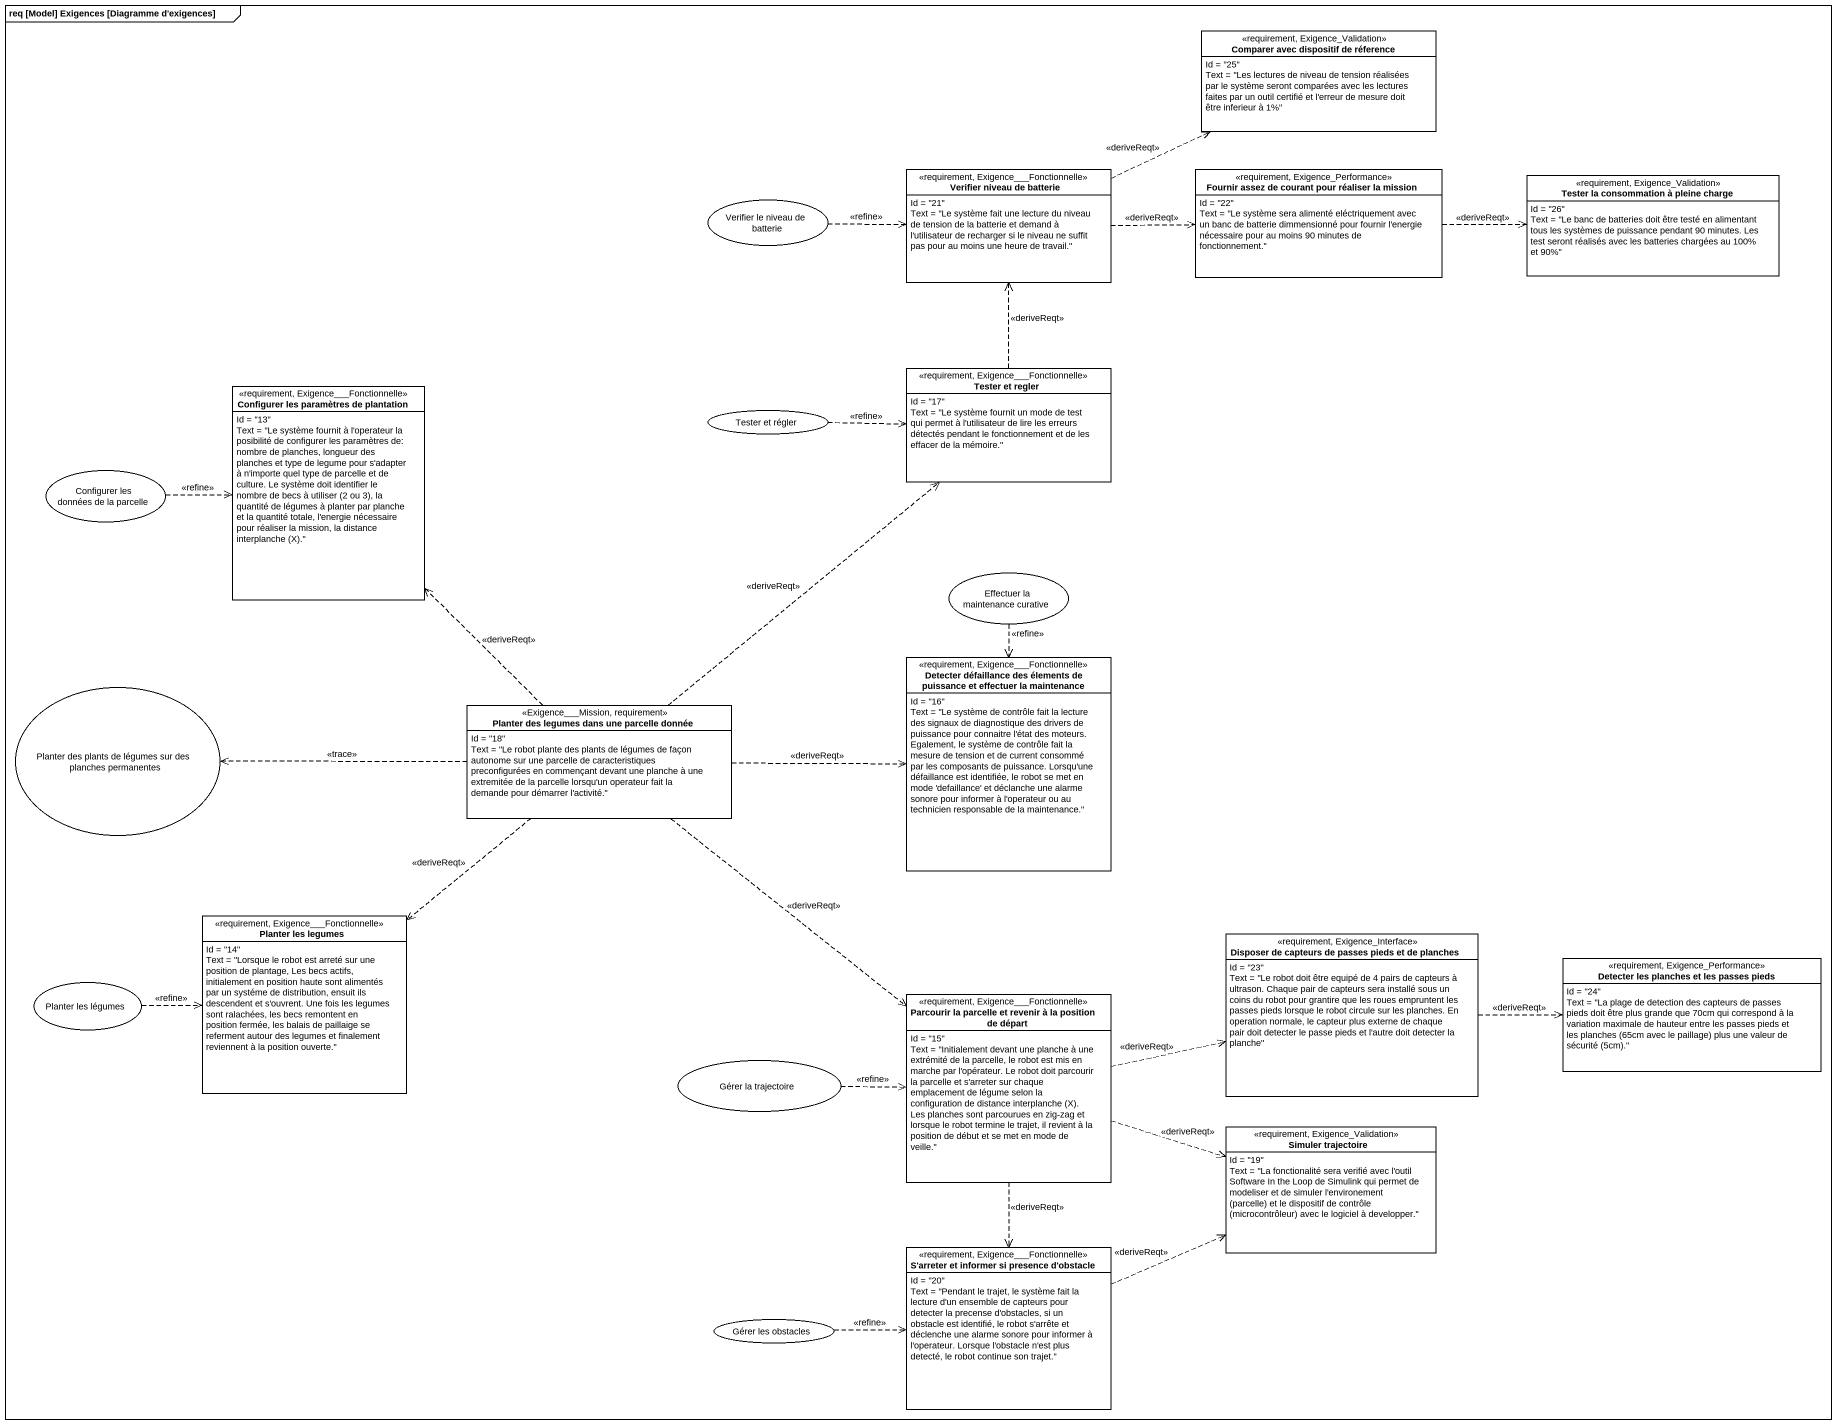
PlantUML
@startuml
mainframe req [Model] Exigences [Diagramme d'exigences]
allowmixing
hide circle
hide empty members
class "Comparer avec dispositif de réference" as Comparer_avec_dispositif_de <<requirement, Exigence_Validation>> {
  Id = "25"
  Text = "Les lectures de niveau de tension réalisées par le système seront comparées avec les lectures faites par un outil certifié et l'erreur de mesure doit être inferieur à 1%"
}
usecase "Verifier le niveau de batterie" as Verifier_le_niveau_de
class "Verifier niveau de batterie" as Verifier_niveau_de_batterie <<requirement, Exigence___Fonctionnelle>> {
  Id = "21"
  Text = "Le système fait une lecture du niveau de tension de la batterie et demand à l'utilisateur de recharger si le niveau ne suffit pas pour au moins une heure de travail."
}
class "Fournir assez de courant pour réaliser la mission" as Fournir_assez_de_courant <<requirement, Exigence_Performance>> {
  Id = "22"
  Text = "Le système sera alimenté eléctriquement avec un banc de batterie dimmensionné pour fournir l'energie nécessaire pour au moins 90 minutes de fonctionnement."
}
class "Tester la consommation à pleine charge" as Tester_la_consommation_à <<requirement, Exigence_Validation>> {
  Id = "26"
  Text = "Le banc de batteries doit être testé en alimentant tous les systèmes de puissance pendant 90 minutes. Les test seront réalisés avec les batteries chargées au 100% et 90%"
}
class "Configurer les paramètres de plantation" as Configurer_les_paramètres <<requirement, Exigence___Fonctionnelle>> {
  Id = "13"
  {field} Text = "Le système fournit à l'operateur la posibilité de configurer les paramètres de: nombre de planches, longueur des planches et type de legume pour s'adapter à n'importe quel type de parcelle et de culture. Le système doit identifier le nombre de becs à utiliser (2 ou 3), la quantité de légumes à planter par planche et la quantité totale, l'energie nécessaire pour réaliser la mission, la distance interplanche (X)."
}
class "Tester et regler" as Tester_et_regler <<requirement, Exigence___Fonctionnelle>> {
  Id = "17"
  Text = "Le système fournit un mode de test qui permet à l'utilisateur de lire les erreurs détectés pendant le fonctionnement et de les effacer de la mémoire."
}
usecase "Tester et régler" as Tester_et_régler
usecase "Configurer les données de la parcelle" as Configurer_les_données_de
usecase "Effectuer la maintenance curative" as Effectuer_la_maintenance
class "Detecter défaillance des élements de puissance et effectuer la maintenance" as Detecter_défaillance_des <<requirement, Exigence___Fonctionnelle>> {
  Id = "16"
  Text = "Le système de contrôle fait la lecture des signaux de diagnostique des drivers de puissance pour connaitre l'état des moteurs. Egalement, le système de contrôle fait la mesure de tension et de current consommé par les composants de puissance. Lorsqu'une défaillance est identifiée, le robot se met en mode 'defaillance' et déclanche une alarme sonore pour informer à l'operateur ou au technicien responsable de la maintenance."
}
usecase "Planter des plants de légumes sur des planches permanentes" as Planter_des_plants_de
class "Planter des legumes dans une parcelle donnée" as Planter_des_legumes_dans <<Exigence___Mission, requirement>> {
  Id = "18"
  Text = "Le robot plante des plants de légumes de façon autonome sur une parcelle de caracteristiques preconfigurées en commençant devant une planche à une extremitée de la parcelle lorsqu'un operateur fait la demande pour démarrer l'activité."
}
class "Planter les legumes" as Planter_les_legumes <<requirement, Exigence___Fonctionnelle>> {
  Id = "14"
  Text = "Lorsque le robot est arreté sur une position de plantage, Les becs actifs, initialement en position haute sont alimentés par un systéme de distribution, ensuit ils descendent et s'ouvrent. Une fois les legumes sont ralachées, les becs remontent en position fermée, les balais de paillaige se referment autour des legumes et finalement reviennent à la position ouverte."
}
class "Disposer de capteurs de passes pieds et de planches" as Disposer_de_capteurs_de <<requirement, Exigence_Interface>> {
  Id = "23"
  Text = "Le robot doit être equipé de 4 pairs de capteurs à ultrason. Chaque pair de capteurs sera installé sous un coins du robot pour grantire que les roues empruntent les passes pieds lorsque le robot circule sur les planches. En operation normale, le capteur plus externe de chaque pair doit detecter le passe pieds et l'autre doit detecter la planche"
}
class "Detecter les planches et les passes pieds" as Detecter_les_planches_et <<requirement, Exigence_Performance>> {
  Id = "24"
  {field} Text = "La plage de detection des capteurs de passes pieds doit être plus grande que 70cm qui correspond à la variation maximale de hauteur entre les passes pieds et les planches (65cm avec le paillage) plus une valeur de sécurité (5cm)."
}
usecase "Planter les légumes" as Planter_les_légumes
class "Parcourir la parcelle et revenir à la position de départ" as Parcourir_la_parcelle_et <<requirement, Exigence___Fonctionnelle>> {
  Id = "15"
  {field} Text = "Initialement devant une planche à une extrémité de la parcelle, le robot est mis en marche par l'opérateur. Le robot doit parcourir la parcelle et s'arreter sur chaque emplacement de légume selon la configuration de distance interplanche (X). Les planches sont parcourues en zig-zag et lorsque le robot termine le trajet, il revient à la position de début et se met en mode de veille."
}
usecase "Gérer la trajectoire" as Gérer_la_trajectoire
class "Simuler trajectoire" as Simuler_trajectoire <<requirement, Exigence_Validation>> {
  Id = "19"
  {field} Text = "La fonctionalité sera verifié avec l'outil Software In the Loop de Simulink qui permet de modeliser et de simuler l'environement (parcelle) et le dispositif de contrôle (microcontrôleur) avec le logiciel à developper."
}
class "S'arreter et informer si presence d'obstacle" as S_arreter_et_informer_si <<requirement, Exigence___Fonctionnelle>> {
  Id = "20"
  Text = "Pendant le trajet, le système fait la lecture d'un ensemble de capteurs pour detecter la precense d'obstacles, si un obstacle est identifié, le robot s'arrête et déclenche une alarme sonore pour informer à l'operateur. Lorsque l'obstacle n'est plus detecté, le robot continue son trajet."
}
usecase "Gérer les obstacles" as Gérer_les_obstacles
Verifier_le_niveau_de .right.> Verifier_niveau_de_batterie : <<refine>>
Verifier_niveau_de_batterie .right.> Comparer_avec_dispositif_de : <<deriveReqt>>
Verifier_niveau_de_batterie .right.> Fournir_assez_de_courant : <<deriveReqt>>
Fournir_assez_de_courant .right.> Tester_la_consommation_à : <<deriveReqt>>
Tester_et_regler .up.> Verifier_niveau_de_batterie : <<deriveReqt>>
Tester_et_régler .right.> Tester_et_regler : <<refine>>
Configurer_les_données_de .right.> Configurer_les_paramètres : <<refine>>
Effectuer_la_maintenance ..> Detecter_défaillance_des : <<refine>>
Planter_des_legumes_dans .up.> Configurer_les_paramètres : <<deriveReqt>>
Planter_des_legumes_dans .up.> Tester_et_regler : <<deriveReqt>>
Planter_des_legumes_dans .right.> Detecter_défaillance_des : <<deriveReqt>>
Planter_des_legumes_dans .left.> Planter_des_plants_de : <<trace>>
Planter_des_legumes_dans ..> Planter_les_legumes : <<deriveReqt>>
Planter_des_legumes_dans ..> Parcourir_la_parcelle_et : <<deriveReqt>>
Disposer_de_capteurs_de .right.> Detecter_les_planches_et : <<deriveReqt>>
Planter_les_légumes .right.> Planter_les_legumes : <<refine>>
Parcourir_la_parcelle_et .right.> Disposer_de_capteurs_de : <<deriveReqt>>
Parcourir_la_parcelle_et .right.> Simuler_trajectoire : <<deriveReqt>>
Parcourir_la_parcelle_et ..> S_arreter_et_informer_si : <<deriveReqt>>
Gérer_la_trajectoire .right.> Parcourir_la_parcelle_et : <<refine>>
S_arreter_et_informer_si .right.> Simuler_trajectoire : <<deriveReqt>>
Gérer_les_obstacles .right.> S_arreter_et_informer_si : <<refine>>
@enduml
